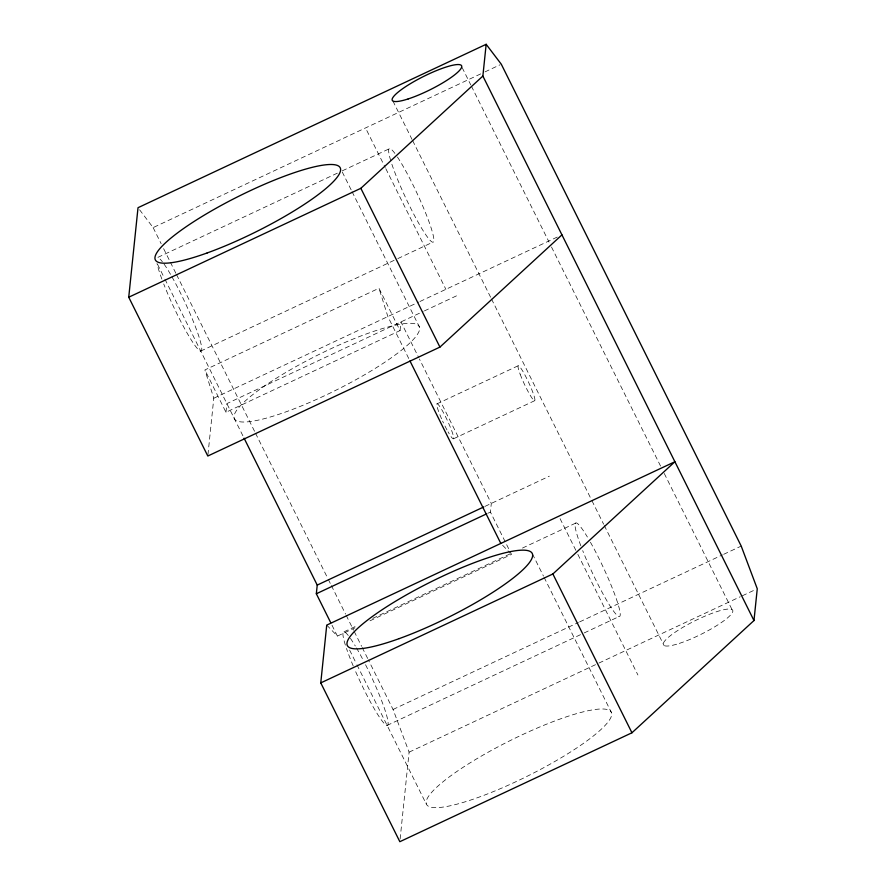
<?xml version="1.0" encoding="UTF-8"?>
<svg xmlns="http://www.w3.org/2000/svg" width="886" height="886" viewBox="0 0 886 886"><rect width="100%" height="100%" fill="white"/><g stroke="black" fill="none" stroke-linecap="round" stroke-linejoin="round"><path stroke-width="0.66" stroke-dasharray="4.43 3.32" d="M207.955 454.651L213.781 398.246L204.887 369.938L378.975 288.249L400.051 330.578L225.974 412.267L204.887 369.938M225.974 412.267L226.871 403.606L423.176 311.484M400.051 330.578L400.948 321.917L418.779 357.722M400.118 838.987L409.099 752.159L393.052 709.464L368.377 659.915M369.983 620.82L511.499 554.403L490.423 512.075L491.309 503.403L419.388 358.952M139.6 209.794L153.134 227.602L483.767 72.453M485.019 71.866L500.047 64.811M337.344 173.158L157.642 257.483A51.643 6.102 64.9 0 1 162.359 261.769M342.339 170.81L389.751 148.56M200.668 351.111L396.596 259.177M397.836 258.59L432.778 242.199M213.781 398.246L418.724 302.071M419.964 301.495L558.202 236.628M424.405 310.908L458.97 294.684M436.898 403.894L518.133 365.774M453.577 438.758L534.812 400.638M485.052 506.349L549.342 476.181M487.909 513.249L490.423 512.075M344.023 631.807L357.756 625.372M372.729 618.339L512.496 552.753M522.474 548.069L576.133 522.895M326.735 625.117L337.411 636.093L354.954 627.864M393.052 709.464L578.403 622.493M579.654 621.894L722.433 554.902M723.685 554.315L741.217 546.086M387.049 725.446L582.977 633.512M584.217 632.925L619.159 616.523M409.099 752.159L596.511 664.212M598.925 663.071L740.275 596.743M742.357 595.769L754.905 589.877M502.595 545.255L509.716 552.576M462.16 67.602L470.787 84.923M471.396 86.163L549.043 242.077M551.502 247.028L660.568 466.058M664.267 473.489L732.046 609.612M392.919 101.015L412.012 139.379M412.632 140.608L490.888 297.774M491.497 299.003L591.316 499.482M591.937 500.712L603.643 524.224M604.263 525.464L664.024 645.495M366.815 130.53L385.211 167.454M385.82 168.694L445.891 289.334M560.074 518.653L577.24 553.13M577.849 554.359L637.92 674.999M342.251 171.973L351.443 190.435M352.052 191.675L419.477 327.078A103.285 19.769 -26.5 0 1 286.233 411.757A103.285 19.769 -26.5 0 1 274.815 379.197A103.285 19.769 -26.5 0 1 419.477 327.078M532.442 553.949L543.472 576.11M544.093 577.34L611.517 712.754A103.285 19.769 -26.5 0 1 478.263 797.422A103.285 19.769 -26.5 0 1 466.856 764.884A103.285 19.769 -26.5 0 1 611.517 712.754M408.734 358.476L387.858 316.557L378.975 288.249M153.134 227.602L161.152 243.705M163.622 248.667L169.78 261.049M170.4 262.289L175.949 273.442M176.569 274.682L254.902 431.991M255.511 433.232L327.676 578.159M328.296 579.4L330.755 584.361M331.375 585.591L345.562 614.087M346.182 615.327L353.58 630.19M354.201 631.43L361.599 646.293M362.219 647.533L367.768 658.675M157.586 264.405L164.32 277.938M164.94 279.179L243.462 436.942M349.616 650.069L356.36 663.603M356.969 664.832L426.244 803.956M331.995 625.206L337.411 636.093M441.582 418.812A19.37 2.293 64.9 0 1 438.791 405.19A19.37 2.293 64.9 0 1 452.225 432.191A19.37 2.293 64.9 0 1 448.061 431.836M446.998 429.92A19.37 2.293 64.9 0 1 442.612 421.105M171.928 276.809A51.643 6.102 64.9 0 1 199.117 337.178A51.643 6.102 64.9 0 1 192.938 342.572A51.643 6.102 64.9 0 1 163.722 283.974M161.861 279.09A51.643 6.102 64.9 0 1 157.032 263.463M164.032 264.039A51.643 6.102 64.9 0 1 171.308 275.712M365.553 664.721A51.643 6.102 64.9 0 1 387.459 725.379A51.643 6.102 64.9 0 1 354.732 669.517M353.215 665.951A51.643 6.102 64.9 0 1 346.481 648.474M345.374 645.108A51.643 6.102 64.9 0 1 348.741 636.093M350.413 638.374A51.643 6.102 64.9 0 1 355.275 645.938M356.46 647.932A51.643 6.102 64.9 0 1 363.182 660.114M397.426 157.01A51.643 6.102 64.9 0 1 429.854 224.158A51.643 6.102 64.9 0 1 423.187 230.77A51.643 6.102 64.9 0 1 391.446 162.935M390.682 160.477A51.643 6.102 64.9 0 1 396.142 155.116M590.419 542.221A51.643 6.102 64.9 0 1 619.823 616.279A51.643 6.102 64.9 0 1 582.7 550.627M580.828 545.798A51.643 6.102 64.9 0 1 587.385 537.016M679.307 643.402A38.729 7.409 -26.5 0 0 732.833 611.373A38.729 7.409 -26.5 0 0 681.965 627.875A38.729 7.409 -26.5 0 0 679.307 643.402M520.171 374.235A19.37 2.293 64.9 0 0 534.546 400.76A19.37 2.293 64.9 0 0 524.711 374.612A19.37 2.293 64.9 0 0 520.171 374.235"/><path stroke-width="1.33" d="M330.788 622.792L316.335 593.764L317.232 585.092L244.082 438.171M320.765 682.896L326.735 625.117L674.899 461.739L552.875 573.973L320.765 682.896L399.841 841.7L631.951 732.777L753.975 620.543L757.264 588.769L741.217 546.086L501.299 64.224L486.159 44.3L138.017 207.701L128.736 297.22L207.811 456.024L439.921 347.102L561.945 234.868M753.975 620.543L482.87 76.063L486.159 44.3M128.736 297.22L360.846 188.308L482.87 76.063M317.232 585.092L483.8 506.936M316.335 593.764L486.658 513.836M360.846 188.308L439.921 347.102M552.875 573.973L631.951 732.777M409.963 360.945L500.823 543.428M408.191 98.922A38.729 7.409 -26.5 0 0 461.717 66.893A38.729 7.409 -26.5 0 0 410.86 83.395A38.729 7.409 -26.5 0 0 408.191 98.922M207.158 252.953A103.285 19.769 -26.5 0 0 340.412 168.285A103.285 19.769 -26.5 0 0 195.74 220.404A103.285 19.769 -26.5 0 0 207.158 252.953M399.187 638.618A103.285 19.769 -26.5 0 0 532.442 553.949A103.285 19.769 -26.5 0 0 387.769 606.068A103.285 19.769 -26.5 0 0 399.187 638.618"/></g></svg>
